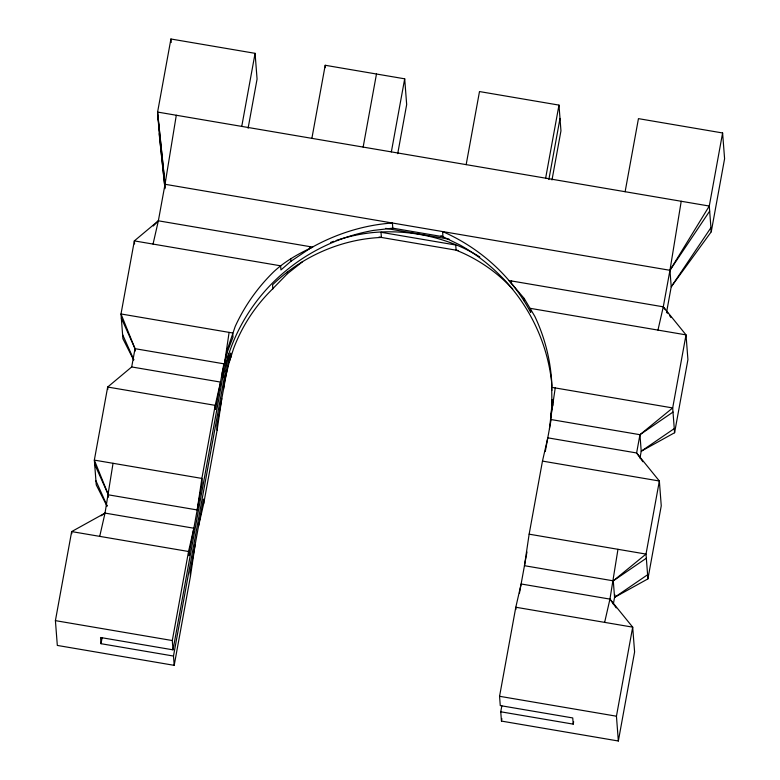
<?xml version="1.0" encoding="UTF-8"?>
<svg xmlns="http://www.w3.org/2000/svg" width="780" height="780" viewBox="0 0 780 780"><rect width="100%" height="100%" fill="white"/><g stroke="black" fill="none" stroke-linecap="round" stroke-linejoin="round"><path stroke-width="1.17" d="M673.004 412.074L639.951 434.694L550.553 419.465L551.918 404.771L551.606 380.396A186.322 181.828 -4.4 0 0 534.826 316.378L524.179 298.428L508.95 280.527L663.283 306.823L686.02 334.873L687.921 359.658L674.593 432.734L641.218 451.22L639.971 458.075M549.451 428.698L551.792 409.003M223.46 389.483L224.776 380.289L230.227 358.049M113.041 463.291L105.027 513.094L99.713 536.367M174.203 665.34L173.482 656.048L101.02 643.705L100.542 637.504L173.014 649.847L172.292 640.546L188.546 551.499L193.859 528.226L105.027 513.094L71.662 531.59L55.409 620.636L57.32 645.431L174.203 665.34L190.447 576.283L195.136 544.752M121.329 318.094L135.028 348.689L224.425 363.909L229.105 332.377M198.461 526.49L203.785 503.217L217.113 430.151L221.793 398.609M613.304 604.217L614.562 597.363L647.926 578.877L661.255 505.801L659.353 481.006L636.617 452.965L547.784 437.834L542.471 461.097L529.142 534.173L524.462 565.705L613.285 580.837L646.337 558.217M550.553 419.465L555.233 387.933M617.965 549.305L609.95 599.108L604.636 622.372M153.046 244.082L158.359 220.808L165.028 184.275L176.299 115.255M681.223 201.269L669.952 270.29L663.283 306.823L657.959 330.086M248.108 128.193L257.069 79.082L255.079 53.333L170.927 39L157.599 112.066L159.578 137.816L165.009 188.692M106.957 506.064L96.252 484.897L94.341 460.112L107.679 387.036L131.693 366.951L135.028 348.689L121.007 313.969L134.345 240.893L158.359 220.808L312.692 247.104C298.681 253.578 284.934 261.241 273.604 271.889A186.322 181.828 -4.4 0 0 235.189 326.498L227.38 349.489L224.425 363.909M101.02 643.705L102.112 637.718M241.751 126.409L255.079 53.333M223.86 363.821L215.524 409.49L215.202 405.356L220.525 382.083L131.693 366.951M173.014 649.847L223.88 371.007M173.482 656.048L228.686 353.486L229.339 361.93L233.425 349.04A167.213 163.186 -4.4 0 1 270.299 291.232L287.498 273.624L302.591 261.69M311.883 138.352L325.211 65.276L404.693 78.819L406.673 104.559L397.712 153.679M363.148 147.089L376.477 74.012M391.355 151.886L404.693 78.819M466.167 164.629L479.495 91.562L558.977 105.105L560.957 130.845L551.996 179.956M545.639 178.172L558.977 105.105M548.857 179.536L560.001 118.443M500.75 711.789L573.212 724.133L572.744 717.941L500.273 705.598L499.561 696.296L515.804 607.24L521.128 583.976L609.95 599.108L632.687 627.149L634.598 651.943L618.345 741L501.462 721.091L500.75 711.789L501.842 705.812M519.46 593.102L526.12 556.569M526.334 555.428L526.958 552.006M545.288 451.532L551.119 419.562M501.462 721.091L501.901 718.712M625.121 191.714L638.45 118.638L722.602 132.97L724.591 158.72L711.253 231.787L671.219 286.816L666.49 312.741M573.212 724.133L573.651 721.744M133.624 359.921L122.918 338.754L121.007 313.969L232.694 332.992L233.005 337.126L227.526 351.4L222.193 372.947L222.593 378.115A186.322 181.828 -4.4 0 1 373.474 230.412L392.788 228.169L442.972 236.72L442.582 231.553C479.768 247.816 511.836 276.412 530.702 312.488L530.39 308.363L686.02 334.873L672.682 407.94L639.951 434.694L636.617 452.965L642.905 461.74M722.602 132.97L709.274 206.047L711.253 231.787M618.345 741L616.444 716.206L632.687 627.149L515.804 607.24L515.97 609.307M310.001 246.646L309.631 248.664L290.93 261.281L280.936 269.948L280.615 265.814L134.345 240.893L134.579 243.994M511.641 280.985L511.27 283.013M647.605 574.743L614.562 597.363L615.088 595.042M709.663 211.126L669.952 270.29L671.219 286.816L710.941 227.653M153.28 226.005L158.359 220.808M512.713 289.01C497.035 272.142 477.516 258.648 456.115 250.175L455.715 245.008L381.01 232.284L381.41 237.442C340.967 239.138 301.529 256.639 272.552 284.827L272.873 288.961M101.029 515.833L105.027 513.094M674.271 428.6L641.218 451.22L639.951 434.694M309.631 248.664C334.932 234.175 363.265 225.04 392.398 223.002L392.788 228.169M165.028 184.275L669.952 270.29L709.274 206.047L157.599 112.066L165.028 184.275L157.989 117.156M385.632 228.355L449.163 239.187M379.012 237.042L458.503 250.575M226.59 349.352L227.38 349.489L227.526 351.4M551.918 404.771L552.708 404.908M230.451 357.074L231.046 357.181L230.724 353.048L229.086 358.654L216.801 426.017L217.113 430.151M542.471 461.097L659.353 481.006L646.015 554.083L647.926 578.877M529.142 534.173L646.015 554.083L613.285 580.837L614.562 597.363M55.409 620.636L172.292 640.546M499.561 696.296L616.444 716.206M441.041 235.774L460.337 245.203A186.322 181.828 -4.4 0 1 552.045 386.207M663.283 306.823L665.379 309.748M666.773 311.698L668.167 313.648M669.572 315.598L670.966 317.548M609.95 599.108L616.239 607.883M122.596 334.63L133.858 359.755M94.663 464.236L108.361 494.822L108.547 497.191M95.93 480.773L107.191 505.889M159.266 133.682L164.911 187.619M674.593 432.734L672.682 407.94L551.645 387.319L551.889 390.419M524.179 298.428L524.384 301.051M325.211 65.276L325.397 67.616M290.726 258.668L290.93 261.281M287.352 271.772L287.498 273.624M170.927 39L171.2 42.51M203.785 503.217L203.463 499.083L190.135 572.159L190.447 576.283M135.028 348.689L135.213 351.049M107.855 389.337L107.679 387.036L215.202 405.356L201.874 478.423L197.194 509.954L108.361 494.822L94.341 460.112L201.874 478.423L202.195 482.557L188.857 555.623L188.546 551.499L71.662 531.59L71.819 533.657M552.025 399.652L552.065 405.512M552.737 400.179A186.322 181.828 -4.4 0 1 552.698 406.019M330.603 242.463A167.213 163.186 -4.4 0 1 333.898 241.274M336.112 240.513A167.213 163.186 -4.4 0 1 372.596 232.586C403.64 229.661 435.191 234.985 463.505 248.069A167.213 163.186 -4.4 0 1 479.817 256.961"/></g></svg>
